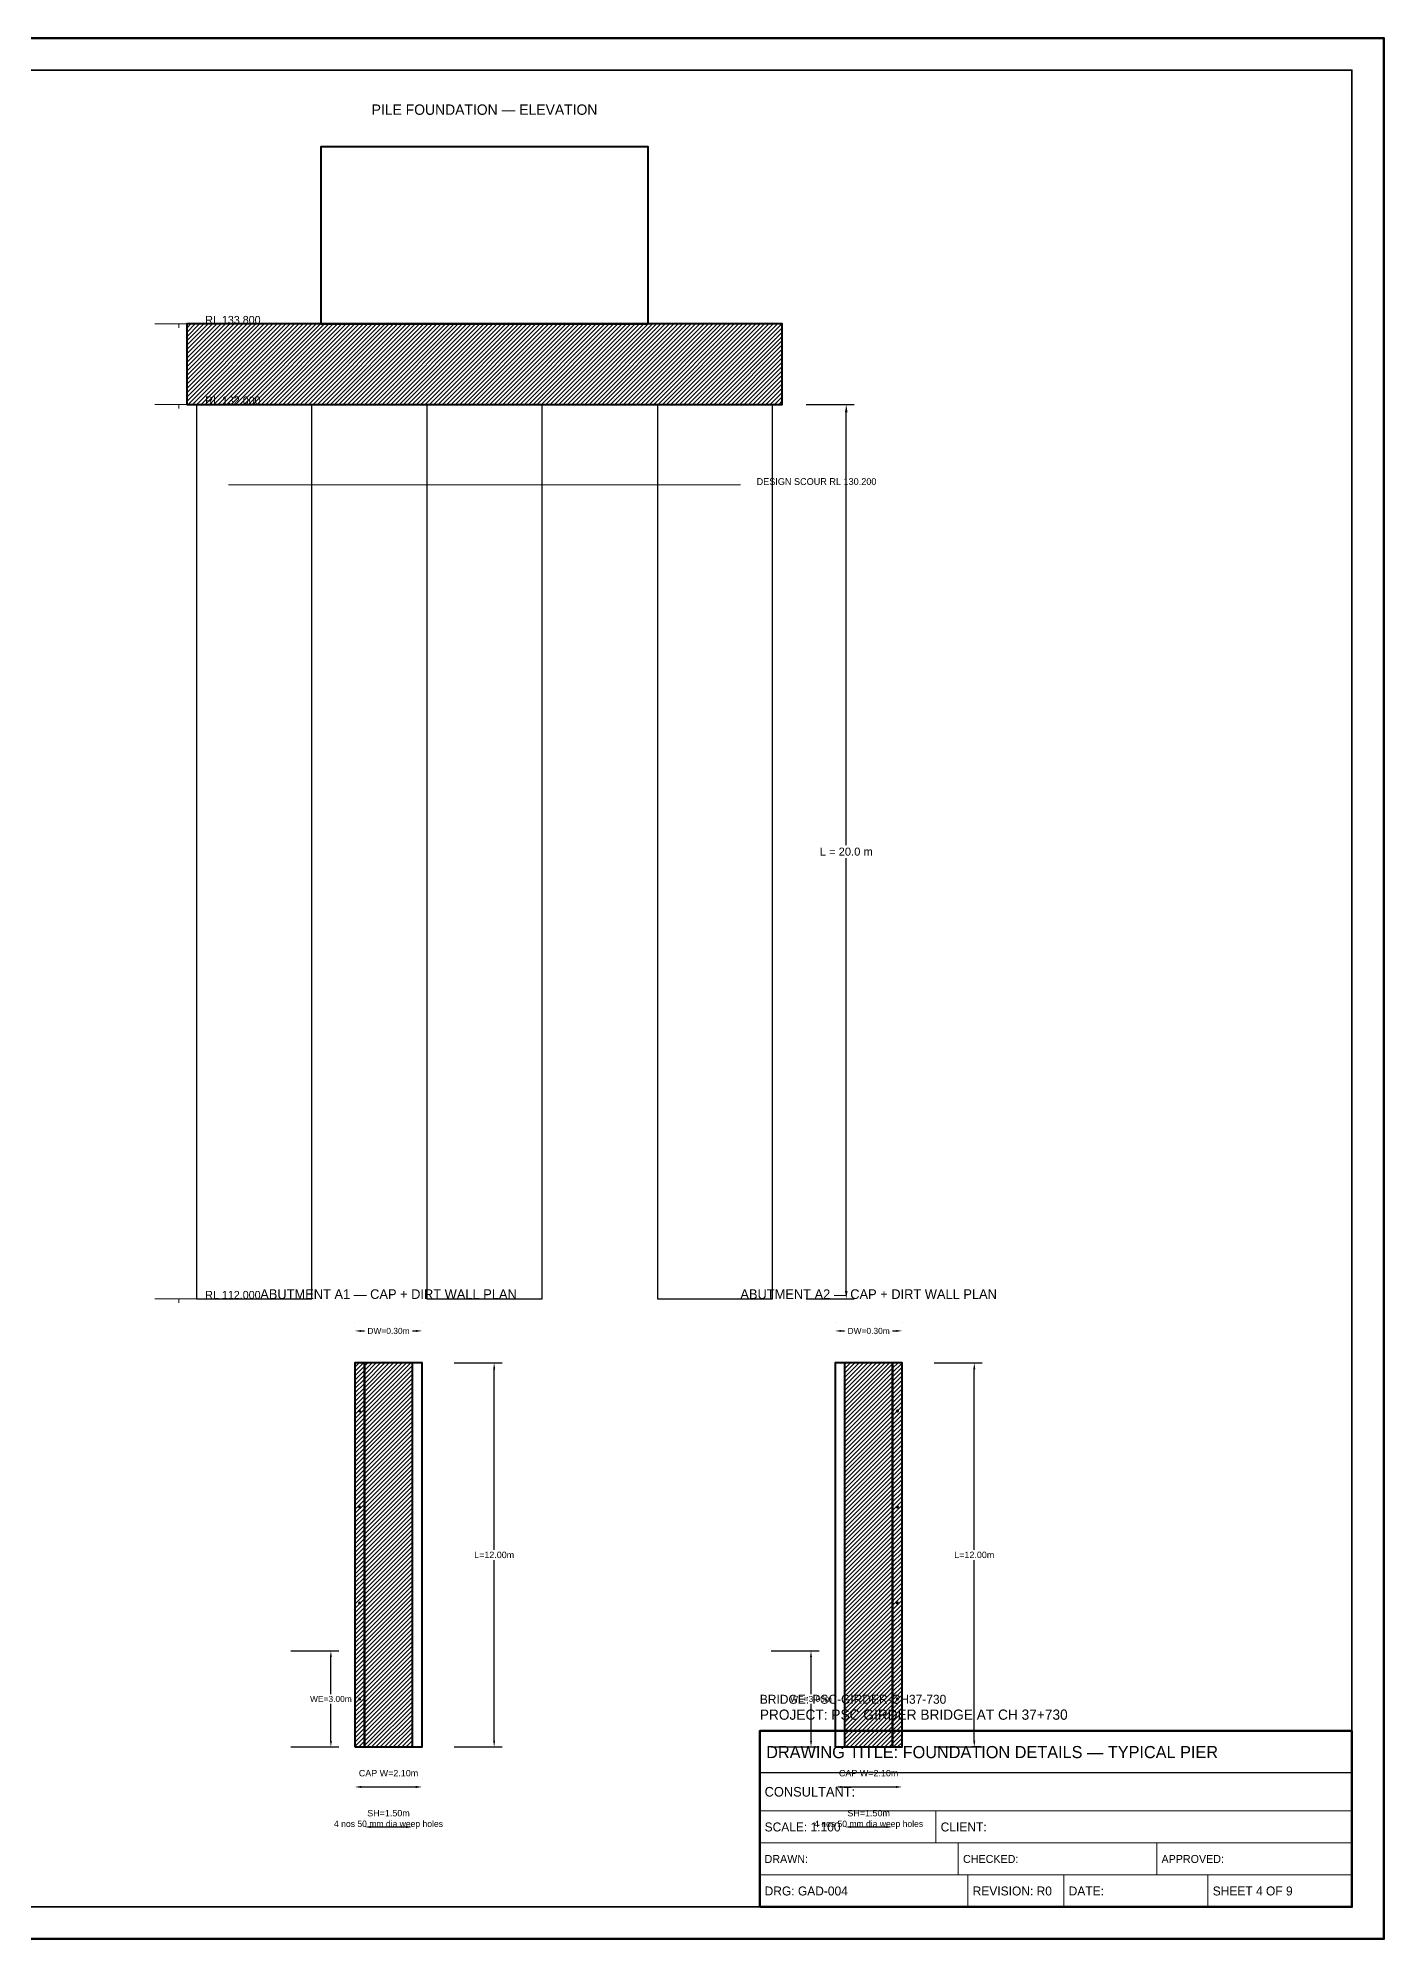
# Model space of a CAD drawing. Header units: metres. Extents: x 0 to 841, y 0 to 594.
# Drawn here: x 420 to 841, y 0 to 594 of the extents above; entities that cross this region are included whole.
import ezdxf
from ezdxf.enums import TextEntityAlignment as Align

# ---------------------------------------------------------------- set-up
doc = ezdxf.new("R2010")
doc.units = ezdxf.units.M
doc.linetypes.add('DASHED2', pattern=[0.25, 0.1875, -0.0625])
for name, color, linetype, lineweight in [('BORDER-INNER', 7, 'Continuous', 35), ('BORDER-OUTER', 7, 'Continuous', 70), ('CIVIL-SCOUR', 1, 'DASHED2', 18), ('DIM-LEVEL', 3, 'Continuous', 18), ('DIM-LINEAR', 3, 'Continuous', 18), ('FOUND-CAP', 2, 'Continuous', 35), ('FOUND-PILE', 4, 'Continuous', 35), ('STRUC-HATCHING', 8, 'Continuous', 18), ('SUB-ABUT', 3, 'Continuous', 35), ('SUB-DIRT-WALL', 3, 'Continuous', 35), ('SUB-PIER', 2, 'Continuous', 35), ('TEXT-HEADER', 7, 'Continuous', 25), ('TEXT-LEVEL', 5, 'Continuous', 18), ('TEXT-SPEC', 7, 'Continuous', 13), ('TEXT-TITLE', 7, 'Continuous', 25), ('TITLEBLK-BOX', 7, 'Continuous', 50), ('TITLEBLK-TEXT', 7, 'Continuous', 18)]:
    doc.layers.add(name, color=color, linetype=linetype, lineweight=lineweight)
doc.styles.add('BRIDGE_STD', font='Arial.ttf')
doc.dimstyles.new('pmb100', dxfattribs={"dimtxt": 2.5, "dimasz": 0.9375, "dimexe": 2.5, "dimexo": 2.5, "dimtad": 0, "dimtih": 1, "dimdec": 0, "dimtxsty": 'BRIDGE_STD', "dimcen": 2.5, "dimazin": 3, "dimtfac": 1, "dimtmove": 0, "dimatfit": 3})

msp = doc.modelspace()

# ---------------------------------------------------------------- hatches: boundary and pattern name
at = {"layer": 'STRUC-HATCHING'}
h = msp.add_hatch(dxfattribs=at)
h.set_pattern_fill('ANSI31', scale=0.3)
h.paths.add_polyline_path([(467, 479.5), (653, 479.5), (653, 504.66), (467, 504.66)])
h = msp.add_hatch(dxfattribs=at)
h.set_pattern_fill('ANSI31', scale=0.3)
h.paths.add_polyline_path([(519.5, 60), (522.5, 60), (522.5, 180), (519.5, 180)])
h = msp.add_hatch(dxfattribs=at)
h.set_pattern_fill('ANSI31', scale=0.3)
h.paths.add_polyline_path([(522.5, 60), (537.5, 60), (537.5, 180), (522.5, 180)])
h = msp.add_hatch(dxfattribs=at)
h.set_pattern_fill('ANSI31', scale=0.3)
h.paths.add_polyline_path([(672.5, 60), (687.5, 60), (687.5, 180), (672.5, 180)])
h = msp.add_hatch(dxfattribs=at)
h.set_pattern_fill('ANSI31', scale=0.3)
h.paths.add_polyline_path([(687.5, 60), (690.5, 60), (690.5, 180), (687.5, 180)])

# ---------------------------------------------------------------- linework, layer by layer
at = {"layer": 'BORDER-INNER'}
msp.add_lwpolyline([(10, 10), (831, 10), (831, 584), (10, 584), (10, 10)], dxfattribs=at)
at = {"layer": 'BORDER-OUTER'}
msp.add_lwpolyline([(0, 0), (841, 0), (841, 594), (0, 594), (0, 0)], dxfattribs=at)
at = {"layer": 'CIVIL-SCOUR', "color": 1}
msp.add_line((480, 454.35), (640, 454.35), dxfattribs=at)
at = {"layer": 'DIM-LEVEL'}
for p, q in [((457, 504.66), (472, 504.66)), ((464.5, 504.66), (464.5, 503.41)), ((457, 479.5), (472, 479.5)), ((464.5, 479.5), (464.5, 478.25)), ((457, 200), (472, 200)), ((464.5, 200), (464.5, 198.75))]:
    msp.add_line(p, q, dxfattribs=at)
at = {"layer": 'FOUND-CAP', "lineweight": 40}
msp.add_lwpolyline([(467, 479.5), (653, 479.5), (653, 504.66), (467, 504.66), (467, 479.5)], dxfattribs=at)
at = {"layer": 'FOUND-PILE', "lineweight": 30}
for points in [[(470, 200), (506, 200), (506, 479.5), (470, 479.5), (470, 200)], [(470, 200), (506, 200), (506, 479.5), (470, 479.5), (470, 200)], [(542, 200), (578, 200), (578, 479.5), (542, 479.5), (542, 200)], [(542, 200), (578, 200), (578, 479.5), (542, 479.5), (542, 200)], [(614, 200), (650, 200), (650, 479.5), (614, 479.5), (614, 200)], [(614, 200), (650, 200), (650, 479.5), (614, 479.5), (614, 200)]]:
    msp.add_lwpolyline(points, dxfattribs=at)
at = {"layer": 'SUB-ABUT', "lineweight": 40}
for points in [[(519.5, 60), (540.5, 60), (540.5, 180), (519.5, 180), (519.5, 60)], [(522.5, 60), (537.5, 60), (537.5, 180), (522.5, 180), (522.5, 60)], [(669.5, 60), (690.5, 60), (690.5, 180), (669.5, 180), (669.5, 60)], [(672.5, 60), (687.5, 60), (687.5, 180), (672.5, 180), (672.5, 60)]]:
    msp.add_lwpolyline(points, dxfattribs=at)
at = {"layer": 'SUB-DIRT-WALL', "lineweight": 40}
for points in [[(519.5, 60), (522.5, 60), (522.5, 180), (519.5, 180), (519.5, 60)], [(687.5, 60), (690.5, 60), (690.5, 180), (687.5, 180), (687.5, 60)]]:
    msp.add_lwpolyline(points, dxfattribs=at)
at = {"layer": 'SUB-DIRT-WALL', "color": 4}
for centre in [(521, 165), (689, 165), (521, 135), (689, 135), (521, 105), (689, 105), (521, 75), (689, 75)]:
    msp.add_circle(centre, 0.25, dxfattribs=at)
at = {"layer": 'SUB-PIER', "lineweight": 40}
msp.add_lwpolyline([(508.85, 504.66), (611.15, 504.66), (611.15, 560), (508.85, 560), (508.85, 504.66)], dxfattribs=at)
at = {"layer": 'TITLEBLK-BOX', "lineweight": 50}
msp.add_lwpolyline([(646, 10), (831, 10), (831, 65), (646, 65), (646, 10)], dxfattribs=at)
at = {"layer": 'TITLEBLK-BOX', "lineweight": 30}
msp.add_lwpolyline([(646, 52), (831, 52), (831, 65), (646, 65), (646, 52)], dxfattribs=at)
at = {"layer": 'TITLEBLK-BOX', "lineweight": 18}
for points in [[(646, 40), (831, 40), (831, 52), (646, 52), (646, 40)], [(646, 30), (701, 30), (701, 40), (646, 40), (646, 30)], [(701, 30), (831, 30), (831, 40), (701, 40), (701, 30)], [(646, 20), (708, 20), (708, 30), (646, 30), (646, 20)], [(708, 20), (770, 20), (770, 30), (708, 30), (708, 20)], [(770, 20), (831, 20), (831, 30), (770, 30), (770, 20)], [(646, 10), (711, 10), (711, 20), (646, 20), (646, 10)], [(711, 10), (741, 10), (741, 20), (711, 20), (711, 10)], [(741, 10), (786, 10), (786, 20), (741, 20), (741, 10)], [(786, 10), (831, 10), (831, 20), (786, 20), (786, 10)]]:
    msp.add_lwpolyline(points, dxfattribs=at)

# ---------------------------------------------------------------- texts
at = {"layer": 'CIVIL-SCOUR', "color": 1}
msp.add_text('DESIGN SCOUR RL 130.200', height=2.125, dxfattribs=at).set_placement((645, 454.35))
at = {"layer": 'TEXT-HEADER'}
for s, height, p in [('PILE FOUNDATION — ELEVATION', 3.25, (560, 570)), ('ABUTMENT A1 — CAP + DIRT WALL PLAN', 3, (530, 200)), ('ABUTMENT A2 — CAP + DIRT WALL PLAN', 3, (680, 200))]:
    msp.add_text(s, height=height, dxfattribs=at).set_placement(p, align=Align.CENTER)
at = {"layer": 'TEXT-LEVEL'}
for s, p in [('RL 133.800', (472.75, 504.66)), ('RL 132.000', (472.75, 479.5)), ('RL 112.000', (472.75, 200))]:
    msp.add_text(s, height=2.5, dxfattribs=at).set_placement(p)
at = {"layer": 'TEXT-SPEC'}
for p in [(530, 35), (680, 35)]:
    msp.add_text('4 nos 50 mm dia weep holes', height=2, dxfattribs=at).set_placement(p, align=Align.CENTER)
at = {"layer": 'TEXT-TITLE'}
for s, height, p in [('PROJECT: PSC GIRDER BRIDGE AT CH 37+730', 3.2, (646, 68.5)), ('DRAWING TITLE: FOUNDATION DETAILS — TYPICAL PIER', 3.8, (648, 56.5))]:
    msp.add_text(s, height=height, dxfattribs=at).set_placement(p)
at = {"layer": 'TITLEBLK-TEXT'}
for s, height, p in [('BRIDGE: PSC-GIRDER-CH37-730', 2.8, (646, 73.5)), ('CONSULTANT: ', 3, (647.5, 44.5)), ('SCALE: 1:100', 2.8, (647.5, 33.6)), ('CLIENT: ', 2.8, (702.5, 33.6)), ('DRAWN: ', 2.5, (647.5, 23.75)), ('CHECKED: ', 2.5, (709.5, 23.75)), ('APPROVED: ', 2.5, (771.5, 23.75)), ('DRG: GAD-004', 2.8, (647.5, 13.6)), ('REVISION: R0', 2.8, (712.5, 13.6)), ('DATE: ', 2.8, (742.5, 13.6)), ('SHEET 4 OF 9', 2.8, (787.5, 13.6))]:
    msp.add_text(s, height=height, dxfattribs=at).set_placement(p)

# ---------------------------------------------------------------- dimensions: what is measured, and where the dimension line sits
at = {"layer": 'DIM-LINEAR'}
for base, p1, p2, text, override in [((673, 200), (658, 200), (658, 479.5), 'L = 20.0 m', {"dimtxt": 2.5, "dimasz": 2.5, "dimgap": 1, "dimclrt": 3}), ((563, 60), (548, 60), (548, 180), 'L=12.00m', {"dimtxt": 2, "dimasz": 2, "dimgap": 0.8, "dimclrt": 3}), ((713, 60), (698, 60), (698, 180), 'L=12.00m', {"dimtxt": 2, "dimasz": 2, "dimgap": 0.8, "dimclrt": 3}), ((512, 60), (497, 60), (497, 90), 'WE=3.00m', {"dimtxt": 1.875, "dimasz": 1.875, "dimgap": 0.75, "dimclrt": 3}), ((662, 60), (647, 60), (647, 90), 'WE=3.00m', {"dimtxt": 1.875, "dimasz": 1.875, "dimgap": 0.75, "dimclrt": 3})]:
    msp.add_linear_dim(base=base, p1=p1, p2=p2, angle=90, text=text, dimstyle='pmb100', override=override, dxfattribs=at).render()
for base, p1, p2, text, override in [((519.5, 190), (519.5, 190), (540.5, 190), 'DW=0.30m', {"dimtxt": 1.875, "dimasz": 1.875, "dimgap": 0.75, "dimclrt": 3}), ((669.5, 190), (669.5, 190), (690.5, 190), 'DW=0.30m', {"dimtxt": 1.875, "dimasz": 1.875, "dimgap": 0.75, "dimclrt": 3}), ((519.5, 47.5), (519.5, 47.5), (540.5, 47.5), 'CAP W=2.10m', {"dimtxt": 2, "dimasz": 2, "dimgap": 0.8, "dimclrt": 3}), ((669.5, 47.5), (669.5, 47.5), (690.5, 47.5), 'CAP W=2.10m', {"dimtxt": 2, "dimasz": 2, "dimgap": 0.8, "dimclrt": 3}), ((522.5, 35), (522.5, 35), (537.5, 35), 'SH=1.50m', {"dimtxt": 2, "dimasz": 2, "dimgap": 0.8, "dimclrt": 3}), ((672.5, 35), (672.5, 35), (687.5, 35), 'SH=1.50m', {"dimtxt": 2, "dimasz": 2, "dimgap": 0.8, "dimclrt": 3})]:
    msp.add_linear_dim(base=base, p1=p1, p2=p2, text=text, dimstyle='pmb100', override=override, dxfattribs=at).render()

doc.saveas('drawing.dxf')
